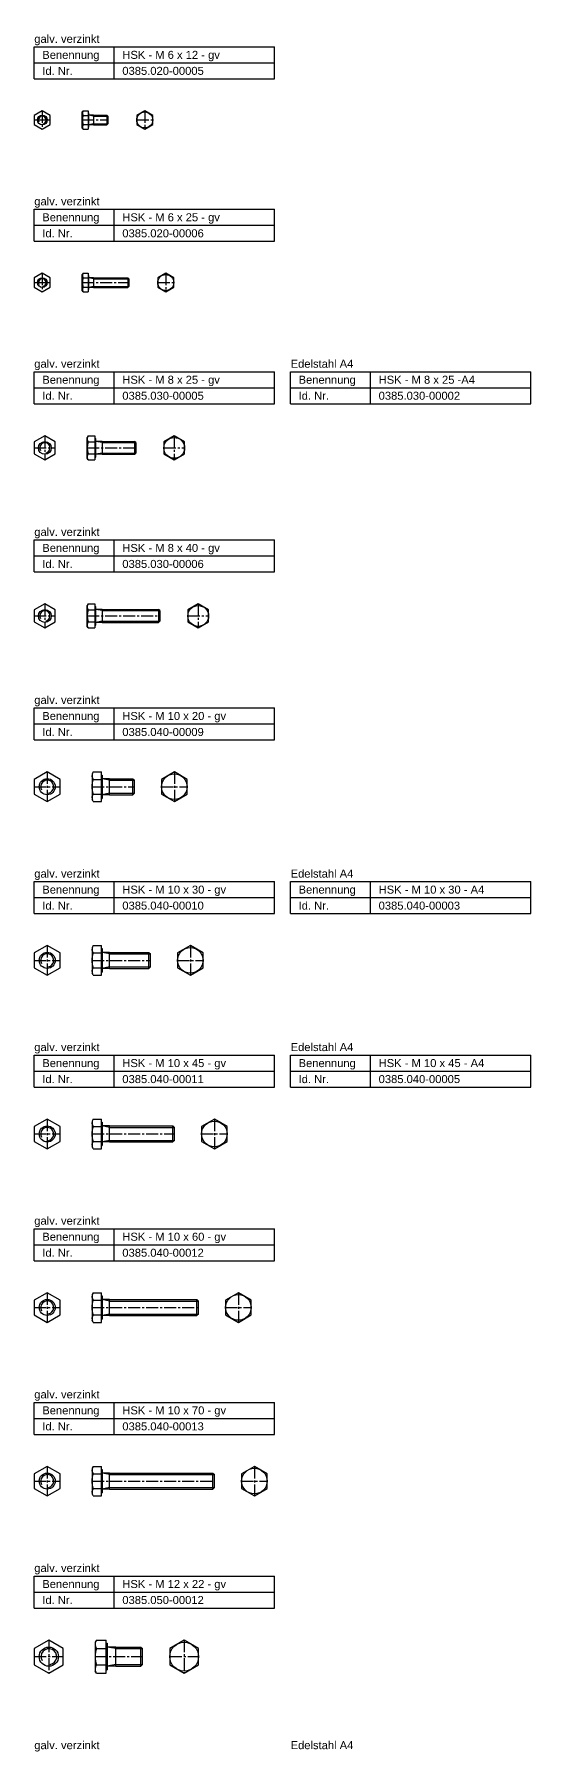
# Model space of a CAD drawing. Header units: millimetres. Extents: x -218 to 93, y 582 to 2735.
# Drawn here: x -218 to 92, y 1662 to 2735 of the extents above; entities that cross this region are included whole.
import ezdxf

# ---------------------------------------------------------------- set-up
doc = ezdxf.new("R2010")
doc.units = ezdxf.units.MM
doc.header["$LTSCALE"] = 10
doc.linetypes.add('MITTE2', pattern=[1.125, 0.75, -0.125, 0.125, -0.125])
doc.layers.add('HALFEN', color=2, linetype='CONTINUOUS')
doc.styles.add('ARIAL50', font='ARIAL.TTF', dxfattribs={"height": 5})

msp = doc.modelspace()

# ---------------------------------------------------------------- linework, layer by layer
at = {"layer": 'HALFEN'}
for p, q in [((-217.8, 2727.2), (-67.8, 2727.2)), ((-217.8, 2707.2), (-217.8, 2727.2)), ((-167.8, 2707.2), (-167.8, 2727.2)), ((-67.8, 2707.2), (-67.8, 2727.2)), ((-217.8, 2717.2), (-67.8, 2717.2)), ((-217.8, 2707.2), (-67.8, 2707.2)), ((-187.3, 2687.3), (-187.8, 2686.5)), ((-187.8, 2676.5), (-187.8, 2686.5)), ((-187.3, 2687.3), (-184.2, 2687.3)), ((-187.3, 2684.4), (-184.2, 2684.4)), ((-184.2, 2687.3), (-184.2, 2685.9)), ((-184.2, 2685.9), (-183.8, 2685.9)), ((-184.2, 2685.9), (-184.2, 2677)), ((-183.8, 2684.5), (-183.8, 2685.9)), ((-183.8, 2684.5), (-183.8, 2684.5)), ((-183.8, 2678.5), (-183.8, 2684.5)), ((-180.8, 2684.5), (-183.8, 2684.5)), ((-180.8, 2684.5), (-172.4, 2684.5)), ((-180.8, 2684.5), (-180.8, 2678.5)), ((-171.8, 2683.9), (-172.4, 2684.5)), ((-172.4, 2684.5), (-172.4, 2678.5)), ((-171.8, 2683.9), (-171.8, 2679.1)), ((-187.3, 2675.7), (-187.8, 2676.5)), ((-187.3, 2678.6), (-184.2, 2678.6)), ((-187.3, 2675.7), (-184.2, 2675.7)), ((-184.2, 2677), (-183.8, 2677)), ((-184.2, 2677), (-184.2, 2675.7)), ((-183.8, 2678.5), (-183.8, 2678.5)), ((-183.8, 2677), (-183.8, 2678.5)), ((-180.8, 2678.5), (-183.8, 2678.5)), ((-180.8, 2678.5), (-172.4, 2678.5)), ((-172.4, 2678.5), (-171.8, 2679.1)), ((-217.8, 2625.7), (-67.8, 2625.7)), ((-217.8, 2605.7), (-217.8, 2625.7)), ((-167.8, 2605.7), (-167.8, 2625.7)), ((-67.8, 2605.7), (-67.8, 2625.7)), ((-217.8, 2615.7), (-67.8, 2615.7)), ((-217.8, 2605.7), (-67.8, 2605.7)), ((-187.3, 2585.7), (-187.8, 2584.9)), ((-187.8, 2574.9), (-187.8, 2584.9)), ((-187.3, 2585.7), (-184.2, 2585.7)), ((-187.3, 2582.8), (-184.2, 2582.8)), ((-187.3, 2577), (-184.2, 2577)), ((-184.2, 2585.7), (-184.2, 2584.4)), ((-184.2, 2584.4), (-183.8, 2584.4)), ((-184.2, 2584.4), (-184.2, 2575.5)), ((-184.2, 2575.5), (-183.8, 2575.5)), ((-184.2, 2575.5), (-184.2, 2574.2)), ((-183.8, 2582.9), (-183.8, 2584.4)), ((-183.8, 2582.9), (-183.8, 2582.9)), ((-183.8, 2576.9), (-183.8, 2582.9)), ((-180.8, 2582.9), (-183.8, 2582.9)), ((-183.8, 2576.9), (-183.8, 2576.9)), ((-183.8, 2575.5), (-183.8, 2576.9)), ((-180.8, 2576.9), (-183.8, 2576.9)), ((-180.8, 2582.9), (-159.4, 2582.9)), ((-180.8, 2582.9), (-180.8, 2576.9)), ((-180.8, 2576.9), (-159.4, 2576.9)), ((-158.7, 2582.3), (-159.4, 2582.9)), ((-159.4, 2582.9), (-159.4, 2576.9)), ((-159.4, 2576.9), (-158.7, 2577.5)), ((-158.7, 2582.3), (-158.7, 2577.5)), ((-187.3, 2574.2), (-187.8, 2574.9)), ((-187.3, 2574.2), (-184.2, 2574.2)), ((-217.8, 2524.2), (-67.8, 2524.2)), ((-217.8, 2504.2), (-217.8, 2524.2)), ((-167.8, 2504.2), (-167.8, 2524.2)), ((-67.8, 2504.2), (-67.8, 2524.2)), ((-57.7, 2524.2), (92.3, 2524.2)), ((-57.7, 2504.2), (-57.7, 2524.2)), ((-7.7, 2504.2), (-7.7, 2524.2)), ((92.3, 2504.2), (92.3, 2524.2)), ((-217.8, 2514.2), (-67.8, 2514.2)), ((-57.7, 2514.2), (92.3, 2514.2)), ((-217.8, 2504.2), (-67.8, 2504.2)), ((-57.7, 2504.2), (92.3, 2504.2)), ((-184.2, 2484.2), (-184.7, 2483.1)), ((-184.7, 2470.1), (-184.7, 2483.1)), ((-184.2, 2484.2), (-180, 2484.2)), ((-184.2, 2480.4), (-180, 2480.4)), ((-180, 2484.2), (-180, 2482.5)), ((-180, 2482.5), (-180, 2470.8)), ((-180, 2482.5), (-179.4, 2482.5)), ((-179.4, 2480.6), (-179.4, 2482.5)), ((-179.4, 2472.6), (-179.4, 2480.6)), ((-175.4, 2480.6), (-179.4, 2480.6)), ((-179.4, 2480.6), (-179.4, 2480.6)), ((-175.4, 2480.6), (-155.2, 2480.6)), ((-175.4, 2480.6), (-175.4, 2472.6)), ((-154.4, 2479.9), (-155.2, 2480.6)), ((-155.2, 2480.6), (-155.2, 2472.6)), ((-154.4, 2479.9), (-154.4, 2473.4)), ((-184.2, 2469.1), (-184.7, 2470.1)), ((-184.2, 2472.9), (-180, 2472.9)), ((-184.2, 2469.1), (-180, 2469.1)), ((-180, 2470.8), (-179.4, 2470.8)), ((-180, 2470.8), (-180, 2469.1)), ((-175.4, 2472.6), (-179.4, 2472.6)), ((-179.4, 2472.6), (-179.4, 2472.6)), ((-179.4, 2470.8), (-179.4, 2472.6)), ((-175.4, 2472.6), (-155.2, 2472.6)), ((-155.2, 2472.6), (-154.4, 2473.4)), ((-217.8, 2419.1), (-67.8, 2419.1)), ((-217.8, 2399.1), (-217.8, 2419.1)), ((-167.8, 2399.1), (-167.8, 2419.1)), ((-67.8, 2399.1), (-67.8, 2419.1)), ((-217.8, 2409.1), (-67.8, 2409.1)), ((-217.8, 2399.1), (-67.8, 2399.1)), ((-184.2, 2379.1), (-184.7, 2378.1)), ((-184.7, 2365.1), (-184.7, 2378.1)), ((-184.2, 2379.1), (-180, 2379.1)), ((-184.2, 2375.4), (-180, 2375.4)), ((-180, 2379.1), (-180, 2377.4)), ((-180, 2377.4), (-180, 2365.8)), ((-180, 2377.4), (-179.4, 2377.4)), ((-179.4, 2375.6), (-179.4, 2377.4)), ((-179.4, 2367.6), (-179.4, 2375.6)), ((-179.4, 2375.6), (-179.4, 2375.6)), ((-175.4, 2375.6), (-179.4, 2375.6)), ((-175.4, 2375.6), (-140.2, 2375.6)), ((-175.4, 2375.6), (-175.4, 2367.6)), ((-140.2, 2375.6), (-140.2, 2367.6)), ((-139.4, 2374.9), (-140.2, 2375.6)), ((-139.4, 2374.9), (-139.4, 2368.4)), ((-184.2, 2364.1), (-184.7, 2365.1)), ((-184.2, 2367.9), (-180, 2367.9)), ((-184.2, 2364.1), (-180, 2364.1)), ((-180, 2365.8), (-180, 2364.1)), ((-180, 2365.8), (-179.4, 2365.8)), ((-179.4, 2365.8), (-179.4, 2367.6)), ((-179.4, 2367.6), (-179.4, 2367.6)), ((-175.4, 2367.6), (-179.4, 2367.6)), ((-175.4, 2367.6), (-140.2, 2367.6)), ((-140.2, 2367.6), (-139.4, 2368.4)), ((-217.8, 2314.1), (-67.8, 2314.1)), ((-217.8, 2294.1), (-217.8, 2314.1)), ((-167.8, 2294.1), (-167.8, 2314.1)), ((-67.8, 2294.1), (-67.8, 2314.1)), ((-217.8, 2304.1), (-67.8, 2304.1)), ((-217.8, 2294.1), (-67.8, 2294.1)), ((-181, 2274.1), (-181.7, 2272.9)), ((-181.7, 2272.9), (-181.7, 2256.9)), ((-181, 2274.1), (-175.9, 2274.1)), ((-181, 2269.5), (-175.9, 2269.5)), ((-175.9, 2272.2), (-175.9, 2274.1)), ((-175.9, 2257.6), (-175.9, 2272.2)), ((-175.9, 2272.2), (-175.3, 2272.2)), ((-175.3, 2272.2), (-175.3, 2269.9)), ((-175.3, 2269.9), (-175.3, 2259.9)), ((-170.8, 2269.9), (-175.3, 2269.9)), ((-175.3, 2269.9), (-175.3, 2269.9)), ((-170.8, 2269.9), (-156.3, 2269.9)), ((-170.8, 2259.9), (-170.8, 2269.9)), ((-156.3, 2269.9), (-155.3, 2269)), ((-156.3, 2259.9), (-156.3, 2269.9)), ((-155.3, 2260.8), (-155.3, 2269)), ((-181, 2255.6), (-181.7, 2256.9)), ((-181, 2260.3), (-175.9, 2260.3)), ((-181, 2255.6), (-175.9, 2255.6)), ((-175.9, 2257.6), (-175.3, 2257.6)), ((-175.9, 2255.6), (-175.9, 2257.6)), ((-170.8, 2259.9), (-175.3, 2259.9)), ((-175.3, 2259.9), (-175.3, 2257.6)), ((-175.3, 2259.9), (-175.3, 2259.9)), ((-170.8, 2259.9), (-156.3, 2259.9)), ((-155.3, 2260.8), (-156.3, 2259.9)), ((-217.8, 2205.6), (-67.8, 2205.6)), ((-217.8, 2185.6), (-217.8, 2205.6)), ((-167.8, 2185.6), (-167.8, 2205.6)), ((-67.8, 2185.6), (-67.8, 2205.6)), ((-57.7, 2205.6), (92.3, 2205.6)), ((-57.7, 2185.6), (-57.7, 2205.6)), ((-7.7, 2185.6), (-7.7, 2205.6)), ((92.3, 2185.6), (92.3, 2205.6)), ((-217.8, 2195.6), (-67.8, 2195.6)), ((-57.7, 2195.6), (92.3, 2195.6)), ((-217.8, 2185.6), (-67.8, 2185.6)), ((-57.7, 2185.6), (92.3, 2185.6)), ((-181, 2165.7), (-181.7, 2164.4)), ((-181.7, 2164.4), (-181.7, 2148.4)), ((-181, 2165.7), (-175.9, 2165.7)), ((-181, 2161), (-175.9, 2161)), ((-175.9, 2163.7), (-175.9, 2165.7)), ((-175.9, 2149.1), (-175.9, 2163.7)), ((-175.9, 2163.7), (-175.3, 2163.7)), ((-175.3, 2163.7), (-175.3, 2161.4)), ((-170.8, 2161.4), (-175.3, 2161.4)), ((-175.3, 2161.4), (-175.3, 2151.4)), ((-175.3, 2161.4), (-175.3, 2161.4)), ((-170.8, 2161.4), (-146.3, 2161.4)), ((-170.8, 2151.4), (-170.8, 2161.4)), ((-146.3, 2151.4), (-146.3, 2161.4)), ((-146.3, 2161.4), (-145.3, 2160.5)), ((-145.3, 2152.3), (-145.3, 2160.5)), ((-181, 2147.2), (-181.7, 2148.4)), ((-181, 2151.8), (-175.9, 2151.8)), ((-181, 2147.2), (-175.9, 2147.2)), ((-175.9, 2149.1), (-175.3, 2149.1)), ((-175.9, 2147.2), (-175.9, 2149.1)), ((-170.8, 2151.4), (-175.3, 2151.4)), ((-175.3, 2151.4), (-175.3, 2149.1)), ((-175.3, 2151.4), (-175.3, 2151.4)), ((-170.8, 2151.4), (-146.3, 2151.4)), ((-145.3, 2152.3), (-146.3, 2151.4)), ((-217.8, 2097.2), (-67.8, 2097.2)), ((-217.8, 2077.2), (-217.8, 2097.2)), ((-167.8, 2077.2), (-167.8, 2097.2)), ((-67.8, 2077.2), (-67.8, 2097.2)), ((-57.7, 2097.2), (92.3, 2097.2)), ((-57.7, 2077.2), (-57.7, 2097.2)), ((-7.7, 2077.2), (-7.7, 2097.2)), ((92.3, 2077.2), (92.3, 2097.2)), ((-217.8, 2087.2), (-67.8, 2087.2)), ((-57.7, 2087.2), (92.3, 2087.2)), ((-217.8, 2077.2), (-67.8, 2077.2)), ((-57.7, 2077.2), (92.3, 2077.2)), ((-181, 2057.2), (-181.7, 2055.9)), ((-181.7, 2055.9), (-181.7, 2039.9)), ((-181, 2057.2), (-175.9, 2057.2)), ((-181, 2052.6), (-175.9, 2052.6)), ((-175.9, 2055.2), (-175.9, 2057.2)), ((-175.9, 2040.6), (-175.9, 2055.2)), ((-175.9, 2055.2), (-175.3, 2055.2)), ((-175.3, 2055.2), (-175.3, 2052.9)), ((-170.8, 2052.9), (-175.3, 2052.9)), ((-175.3, 2052.9), (-175.3, 2052.9)), ((-175.3, 2052.9), (-175.3, 2042.9)), ((-170.8, 2052.9), (-131.3, 2052.9)), ((-170.8, 2042.9), (-170.8, 2052.9)), ((-131.3, 2042.9), (-131.3, 2052.9)), ((-131.3, 2052.9), (-130.3, 2052)), ((-130.3, 2043.9), (-130.3, 2052)), ((-181, 2038.7), (-181.7, 2039.9)), ((-181, 2043.3), (-175.9, 2043.3)), ((-175.9, 2038.7), (-175.9, 2040.6)), ((-175.9, 2040.6), (-175.3, 2040.6)), ((-170.8, 2042.9), (-175.3, 2042.9)), ((-175.3, 2042.9), (-175.3, 2042.9)), ((-175.3, 2042.9), (-175.3, 2040.6)), ((-170.8, 2042.9), (-131.3, 2042.9)), ((-130.3, 2043.9), (-131.3, 2042.9)), ((-181, 2038.7), (-175.9, 2038.7)), ((-217.8, 1988.7), (-67.8, 1988.7)), ((-217.8, 1968.7), (-217.8, 1988.7)), ((-167.8, 1968.7), (-167.8, 1988.7)), ((-67.8, 1968.7), (-67.8, 1988.7)), ((-217.8, 1978.7), (-67.8, 1978.7)), ((-217.8, 1968.7), (-67.8, 1968.7)), ((-181, 1948.7), (-181.7, 1947.5)), ((-181.7, 1947.5), (-181.7, 1931.5)), ((-181, 1948.7), (-175.9, 1948.7)), ((-181, 1944.1), (-175.9, 1944.1)), ((-175.9, 1946.8), (-175.9, 1948.7)), ((-175.9, 1946.8), (-175.3, 1946.8)), ((-175.9, 1932.1), (-175.9, 1946.8)), ((-175.3, 1946.8), (-175.3, 1944.5)), ((-170.8, 1944.5), (-175.3, 1944.5)), ((-175.3, 1944.5), (-175.3, 1934.5)), ((-175.3, 1944.5), (-175.3, 1944.5)), ((-170.8, 1944.5), (-116.3, 1944.5)), ((-170.8, 1934.5), (-170.8, 1944.5)), ((-116.3, 1944.5), (-115.3, 1943.5)), ((-116.3, 1934.5), (-116.3, 1944.5)), ((-115.3, 1935.4), (-115.3, 1943.5)), ((-181, 1934.8), (-175.9, 1934.8)), ((-175.9, 1932.1), (-175.3, 1932.1)), ((-175.9, 1930.2), (-175.9, 1932.1)), ((-170.8, 1934.5), (-175.3, 1934.5)), ((-175.3, 1934.5), (-175.3, 1932.1)), ((-175.3, 1934.5), (-175.3, 1934.5)), ((-170.8, 1934.5), (-116.3, 1934.5)), ((-115.3, 1935.4), (-116.3, 1934.5)), ((-181, 1930.2), (-181.7, 1931.5)), ((-181, 1930.2), (-175.9, 1930.2)), ((-217.8, 1880.2), (-67.8, 1880.2)), ((-217.8, 1860.2), (-217.8, 1880.2)), ((-167.8, 1860.2), (-167.8, 1880.2)), ((-67.8, 1860.2), (-67.8, 1880.2)), ((-217.8, 1870.2), (-67.8, 1870.2)), ((-217.8, 1860.2), (-67.8, 1860.2)), ((-181, 1840.2), (-181.7, 1839)), ((-181.7, 1839), (-181.7, 1823)), ((-181, 1840.2), (-175.9, 1840.2)), ((-181, 1835.6), (-175.9, 1835.6)), ((-175.9, 1838.3), (-175.9, 1840.2)), ((-175.9, 1838.3), (-175.3, 1838.3)), ((-175.9, 1823.7), (-175.9, 1838.3)), ((-175.3, 1838.3), (-175.3, 1836)), ((-170.8, 1836), (-175.3, 1836)), ((-175.3, 1836), (-175.3, 1826)), ((-175.3, 1836), (-175.3, 1836)), ((-170.8, 1836), (-106.3, 1836)), ((-170.8, 1826), (-170.8, 1836)), ((-106.3, 1836), (-105.3, 1835.1)), ((-106.3, 1826), (-106.3, 1836)), ((-105.3, 1826.9), (-105.3, 1835.1)), ((-181, 1826.4), (-175.9, 1826.4)), ((-170.8, 1826), (-175.3, 1826)), ((-175.3, 1826), (-175.3, 1823.7)), ((-175.3, 1826), (-175.3, 1826)), ((-170.8, 1826), (-106.3, 1826)), ((-105.3, 1826.9), (-106.3, 1826)), ((-181, 1821.7), (-181.7, 1823)), ((-181, 1821.7), (-175.9, 1821.7)), ((-175.9, 1823.7), (-175.3, 1823.7)), ((-175.9, 1821.7), (-175.9, 1823.7)), ((-217.8, 1771.7), (-67.8, 1771.7)), ((-217.8, 1751.7), (-217.8, 1771.7)), ((-167.8, 1751.7), (-167.8, 1771.7)), ((-67.8, 1751.7), (-67.8, 1771.7)), ((-217.8, 1761.7), (-67.8, 1761.7)), ((-217.8, 1751.7), (-67.8, 1751.7)), ((-178.9, 1731.7), (-179.7, 1730.3)), ((-179.7, 1730.3), (-179.7, 1712.3)), ((-178.9, 1731.7), (-172.8, 1731.7)), ((-172.8, 1729.7), (-172.8, 1731.7)), ((-172.8, 1713), (-172.8, 1729.7)), ((-172.8, 1729.7), (-172.2, 1729.7)), ((-172.2, 1729.7), (-172.2, 1727.3)), ((-178.9, 1726.5), (-172.8, 1726.5)), ((-166.9, 1727.3), (-172.2, 1727.3)), ((-172.2, 1727.3), (-172.2, 1727.3)), ((-172.2, 1727.3), (-172.2, 1715.3)), ((-166.9, 1727.3), (-151.3, 1727.3)), ((-166.9, 1715.3), (-166.9, 1727.3)), ((-151.3, 1715.3), (-151.3, 1727.3)), ((-151.3, 1727.3), (-150.2, 1726.3)), ((-150.2, 1716.4), (-150.2, 1726.3)), ((-178.9, 1711), (-179.7, 1712.3)), ((-178.9, 1716.1), (-172.8, 1716.1)), ((-178.9, 1711), (-172.8, 1711)), ((-172.8, 1711), (-172.8, 1713)), ((-172.8, 1713), (-172.2, 1713)), ((-166.9, 1715.3), (-172.2, 1715.3)), ((-172.2, 1715.3), (-172.2, 1713)), ((-172.2, 1715.3), (-172.2, 1715.3)), ((-166.9, 1715.3), (-151.3, 1715.3)), ((-150.2, 1716.4), (-151.3, 1715.3))]:
    msp.add_line(p, q, dxfattribs=at)
at = {"layer": 'HALFEN', "color": 1, "linetype": 'MITTE2'}
for p, q in [((-212.8, 2687.2), (-212.8, 2675.7)), ((-148.8, 2687.2), (-148.8, 2675.7)), ((-217.8, 2681.5), (-207.8, 2681.5)), ((-187.8, 2681.5), (-171.8, 2681.5)), ((-153.7, 2681.5), (-143.8, 2681.5)), ((-217.8, 2579.9), (-207.8, 2579.9)), ((-212.8, 2585.7), (-212.8, 2574.2)), ((-187.8, 2579.9), (-158.7, 2579.9)), ((-140.7, 2579.9), (-130.7, 2579.9)), ((-135.7, 2585.7), (-135.7, 2574.2)), ((-211.2, 2484.2), (-211.2, 2469.1)), ((-130.4, 2484.2), (-130.4, 2469.1)), ((-217.8, 2476.6), (-204.7, 2476.6)), ((-184.7, 2476.6), (-154.4, 2476.6)), ((-136.9, 2476.6), (-123.9, 2476.6)), ((-217.8, 2371.6), (-204.7, 2371.6)), ((-211.2, 2379.1), (-211.2, 2364.1)), ((-184.7, 2371.6), (-139.4, 2371.6)), ((-121.9, 2371.6), (-108.9, 2371.6)), ((-115.4, 2379.1), (-115.4, 2364.1)), ((-217.8, 2264.9), (-201.7, 2264.9)), ((-209.7, 2274.1), (-209.7, 2255.7)), ((-181.7, 2264.9), (-155.3, 2264.9)), ((-138.3, 2264.9), (-122.3, 2264.9)), ((-130.3, 2274.1), (-130.3, 2255.7)), ((-209.7, 2165.6), (-209.7, 2147.2)), ((-120.3, 2165.6), (-120.3, 2147.2)), ((-217.8, 2156.4), (-201.7, 2156.4)), ((-181.7, 2156.4), (-145.3, 2156.4)), ((-128.3, 2156.4), (-112.3, 2156.4)), ((-209.7, 2057.2), (-209.7, 2038.7)), ((-105.3, 2057.2), (-105.3, 2038.7)), ((-217.8, 2047.9), (-201.7, 2047.9)), ((-181.7, 2047.9), (-130.3, 2047.9)), ((-113.3, 2047.9), (-97.3, 2047.9)), ((-209.7, 1948.7), (-209.7, 1930.2)), ((-90.3, 1948.7), (-90.3, 1930.2)), ((-217.8, 1939.5), (-201.7, 1939.5)), ((-181.7, 1939.5), (-115.3, 1939.5)), ((-98.3, 1939.5), (-82.3, 1939.5)), ((-209.7, 1840.2), (-209.7, 1821.7)), ((-80.3, 1840.2), (-80.3, 1821.7)), ((-217.8, 1831), (-201.7, 1831)), ((-181.7, 1831), (-105.3, 1831)), ((-88.3, 1831), (-72.3, 1831)), ((-208.7, 1731.7), (-208.7, 1711)), ((-124.2, 1731.7), (-124.2, 1711)), ((-217.8, 1721.3), (-199.7, 1721.3)), ((-179.7, 1721.3), (-150.2, 1721.3)), ((-133.2, 1721.3), (-115.2, 1721.3))]:
    msp.add_line(p, q, dxfattribs=at)
at = {"layer": 'HALFEN', "color": 1}
for p, q in [((-180.8, 2683.9), (-183.8, 2684.5)), ((-180.8, 2683.9), (-171.8, 2683.9)), ((-180.8, 2679.1), (-183.8, 2678.5)), ((-180.8, 2679.1), (-171.8, 2679.1)), ((-180.8, 2582.3), (-183.8, 2582.9)), ((-180.8, 2577.5), (-183.8, 2576.9)), ((-180.8, 2582.3), (-158.7, 2582.3)), ((-180.8, 2577.5), (-158.7, 2577.5)), ((-175.4, 2479.9), (-179.4, 2480.6)), ((-175.4, 2479.9), (-154.4, 2479.9)), ((-175.4, 2473.4), (-179.4, 2472.6)), ((-175.4, 2473.4), (-154.4, 2473.4)), ((-175.4, 2374.9), (-179.4, 2375.6)), ((-175.4, 2374.9), (-139.4, 2374.9)), ((-175.4, 2368.4), (-179.4, 2367.6)), ((-175.4, 2368.4), (-139.4, 2368.4)), ((-170.8, 2269), (-175.3, 2269.9)), ((-170.8, 2269), (-155.3, 2269)), ((-170.8, 2260.8), (-175.3, 2259.9)), ((-170.8, 2260.8), (-155.3, 2260.8)), ((-170.8, 2160.5), (-175.3, 2161.4)), ((-170.8, 2160.5), (-145.3, 2160.5)), ((-170.8, 2152.3), (-175.3, 2151.4)), ((-170.8, 2152.3), (-145.3, 2152.3)), ((-170.8, 2052), (-175.3, 2052.9)), ((-170.8, 2052), (-130.3, 2052)), ((-170.8, 2043.9), (-175.3, 2042.9)), ((-170.8, 2043.9), (-130.3, 2043.9)), ((-170.8, 1943.5), (-175.3, 1944.5)), ((-170.8, 1943.5), (-115.3, 1943.5)), ((-170.8, 1935.4), (-175.3, 1934.5)), ((-170.8, 1935.4), (-115.3, 1935.4)), ((-170.8, 1835.1), (-175.3, 1836)), ((-170.8, 1835.1), (-105.3, 1835.1)), ((-170.8, 1826.9), (-175.3, 1826)), ((-170.8, 1826.9), (-105.3, 1826.9)), ((-166.9, 1726.3), (-172.2, 1727.3)), ((-166.9, 1726.3), (-150.2, 1726.3)), ((-166.9, 1716.4), (-172.2, 1715.3)), ((-166.9, 1716.4), (-150.2, 1716.4))]:
    msp.add_line(p, q, dxfattribs=at)
at = {"layer": 'HALFEN'}
for points in [[(-217.8, 2678.6), (-212.8, 2675.7), (-207.8, 2678.6), (-207.8, 2684.4), (-212.8, 2687.2), (-217.8, 2684.4)], [(-153.7, 2678.6), (-148.8, 2675.7), (-143.8, 2678.6), (-143.8, 2684.4), (-148.8, 2687.2), (-153.7, 2684.4)], [(-217.8, 2577), (-212.8, 2574.2), (-207.8, 2577), (-207.8, 2582.8), (-212.8, 2585.7), (-217.8, 2582.8)], [(-140.7, 2577), (-135.7, 2574.2), (-130.7, 2577), (-130.7, 2582.8), (-135.7, 2585.7), (-140.7, 2582.8)], [(-217.8, 2472.9), (-211.2, 2469.1), (-204.7, 2472.9), (-204.7, 2480.4), (-211.2, 2484.2), (-217.8, 2480.4)], [(-136.9, 2472.9), (-130.4, 2469.1), (-123.9, 2472.9), (-123.9, 2480.4), (-130.4, 2484.2), (-136.9, 2480.4)], [(-217.8, 2367.9), (-211.2, 2364.1), (-204.7, 2367.9), (-204.7, 2375.4), (-211.2, 2379.1), (-217.8, 2375.4)], [(-121.9, 2367.9), (-115.4, 2364.1), (-108.9, 2367.9), (-108.9, 2375.4), (-115.4, 2379.1), (-121.9, 2375.4)], [(-217.8, 2260.3), (-209.7, 2255.7), (-201.7, 2260.3), (-201.7, 2269.5), (-209.7, 2274.1), (-217.8, 2269.5)], [(-138.3, 2260.3), (-130.3, 2255.7), (-122.3, 2260.3), (-122.3, 2269.5), (-130.3, 2274.1), (-138.3, 2269.5)], [(-217.8, 2151.8), (-209.7, 2147.2), (-201.7, 2151.8), (-201.7, 2161), (-209.7, 2165.6), (-217.8, 2161)], [(-128.3, 2151.8), (-120.3, 2147.2), (-112.3, 2151.8), (-112.3, 2161), (-120.3, 2165.6), (-128.3, 2161)], [(-217.8, 2043.3), (-209.7, 2038.7), (-201.7, 2043.3), (-201.7, 2052.6), (-209.7, 2057.2), (-217.8, 2052.6)], [(-113.3, 2043.3), (-105.3, 2038.7), (-97.3, 2043.3), (-97.3, 2052.6), (-105.3, 2057.2), (-113.3, 2052.6)], [(-217.8, 1934.8), (-209.7, 1930.2), (-201.7, 1934.8), (-201.7, 1944.1), (-209.7, 1948.7), (-217.8, 1944.1)], [(-98.3, 1934.8), (-90.3, 1930.2), (-82.3, 1934.8), (-82.3, 1944.1), (-90.3, 1948.7), (-98.3, 1944.1)], [(-217.8, 1826.4), (-209.7, 1821.7), (-201.7, 1826.4), (-201.7, 1835.6), (-209.7, 1840.2), (-217.8, 1835.6)], [(-88.3, 1826.4), (-80.3, 1821.7), (-72.3, 1826.4), (-72.3, 1835.6), (-80.3, 1840.2), (-88.3, 1835.6)], [(-217.8, 1716.2), (-208.7, 1711), (-199.7, 1716.2), (-199.7, 1726.5), (-208.7, 1731.7), (-217.8, 1726.5)], [(-133.2, 1716.2), (-124.2, 1711), (-115.2, 1716.2), (-115.2, 1726.5), (-124.2, 1731.7), (-133.2, 1726.5)]]:
    msp.add_lwpolyline(points, close=True, dxfattribs=at)
for centre, radius in [((-212.8, 2681.5), 3), ((-148.8, 2681.5), 5), ((-212.8, 2579.9), 3), ((-135.7, 2579.9), 5), ((-211.2, 2476.6), 4), ((-130.4, 2476.6), 6.5), ((-211.2, 2371.6), 4), ((-115.4, 2371.6), 6.5), ((-209.7, 2264.9), 5), ((-130.3, 2264.9), 8), ((-209.7, 2156.4), 5), ((-120.3, 2156.4), 8), ((-209.7, 2047.9), 5), ((-105.3, 2047.9), 8), ((-209.7, 1939.5), 5), ((-90.3, 1939.5), 8), ((-209.7, 1831), 5), ((-80.3, 1831), 8), ((-124.2, 1721.3), 9), ((-208.7, 1721.3), 6)]:
    msp.add_circle(centre, radius, dxfattribs=at)
at = {"layer": 'HALFEN', "color": 1}
for centre, radius in [((-212.8, 2681.5), 2.39), ((-212.8, 2579.9), 2.39), ((-211.2, 2476.6), 3.23), ((-211.2, 2371.6), 3.23), ((-209.7, 2264.9), 4.08), ((-209.7, 2156.4), 4.08), ((-209.7, 2047.9), 4.08), ((-209.7, 1939.5), 4.08), ((-209.7, 1831), 4.08), ((-208.7, 1721.3), 4.93)]:
    msp.add_arc(centre, radius, 280, 210, dxfattribs=at)
at = {"layer": 'HALFEN'}
for centre, radius, start, end in [((-185.2, 2685.8), 2.55, 154.4469, 214.4469), ((-178.2, 2681.5), 9.55, 162.3875, 197.6125), ((-185.2, 2677.1), 2.55, 145.5531, 205.5531), ((-185.2, 2584.3), 2.55, 154.4469, 214.4469), ((-185.2, 2575.6), 2.55, 145.5531, 205.5531), ((-178.2, 2579.9), 9.55, 162.3875, 197.6125), ((-181.4, 2482.3), 3.32, 154.4469, 214.4469), ((-172.3, 2476.6), 12.4, 162.3875, 197.6125), ((-181.4, 2471), 3.32, 145.5531, 205.5531), ((-181.4, 2377.3), 3.32, 154.4469, 214.4469), ((-172.3, 2371.6), 12.4, 162.3875, 197.6125), ((-181.4, 2366), 3.32, 145.5531, 205.5531), ((-177.7, 2271.8), 4.08, 154.4469, 214.4469), ((-166.5, 2264.9), 15.3, 162.3875, 197.6125), ((-177.7, 2258), 4.08, 145.5531, 205.5531), ((-177.7, 2163.3), 4.08, 154.4469, 214.4469), ((-166.5, 2156.4), 15.3, 162.3875, 197.6125), ((-177.7, 2149.5), 4.08, 145.5531, 205.5531), ((-177.7, 2054.9), 4.08, 154.4469, 214.4469), ((-166.5, 2047.9), 15.3, 162.3875, 197.6125), ((-177.7, 2041), 4.08, 145.5531, 205.5531), ((-177.7, 1946.4), 4.08, 154.4469, 214.4469), ((-166.5, 1939.5), 15.3, 162.3875, 197.6125), ((-177.7, 1932.5), 4.08, 145.5531, 205.5531), ((-177.7, 1837.9), 4.08, 154.4469, 214.4469), ((-166.5, 1831), 15.3, 162.3875, 197.6125), ((-177.7, 1824), 4.08, 145.5531, 205.5531), ((-175.2, 1729.1), 4.59, 154.4469, 214.4469), ((-162.6, 1721.3), 17.2, 162.3875, 197.6125), ((-175.2, 1713.5), 4.59, 145.5531, 205.5531)]:
    msp.add_arc(centre, radius, start, end, dxfattribs=at)

# ---------------------------------------------------------------- texts
at = {"layer": 'HALFEN', "style": 'ARIAL50'}
for s, p in [('galv. verzinkt', (-217.8, 2729.7)), ('Benennung', (-212.8, 2719.7)), ('Id. Nr.', (-212.8, 2709.7)), ('HSK - M 6 x 12 - gv', (-162.8, 2719.7)), ('0385.020-00005', (-162.8, 2709.7)), ('galv. verzinkt', (-217.8, 2628.2)), ('Benennung', (-212.8, 2618.2)), ('HSK - M 6 x 25 - gv', (-162.8, 2618.2)), ('Id. Nr.', (-212.8, 2608.2)), ('0385.020-00006', (-162.8, 2608.2)), ('galv. verzinkt', (-217.8, 2526.7)), ('HSK - M 8 x 25 - gv', (-162.8, 2516.7)), ('Edelstahl A4', (-57.7, 2526.7)), ('HSK - M 8 x 25 -A4', (-2.7, 2516.7)), ('Benennung', (-212.8, 2516.7)), ('Id. Nr.', (-212.8, 2506.7)), ('0385.030-00005', (-162.8, 2506.7)), ('Benennung', (-52.7, 2516.7)), ('Id. Nr.', (-52.7, 2506.7)), ('0385.030-00002', (-2.7, 2506.7)), ('galv. verzinkt', (-217.8, 2421.6)), ('Benennung', (-212.8, 2411.6)), ('HSK - M 8 x 40 - gv', (-162.8, 2411.6)), ('Id. Nr.', (-212.8, 2401.6)), ('0385.030-00006', (-162.8, 2401.6)), ('galv. verzinkt', (-217.8, 2316.6)), ('Benennung', (-212.8, 2306.6)), ('HSK - M 10 x 20 - gv', (-162.8, 2306.6)), ('Id. Nr.', (-212.8, 2296.6)), ('0385.040-00009', (-162.8, 2296.6)), ('galv. verzinkt', (-217.8, 2208.1)), ('Edelstahl A4', (-57.7, 2208.1)), ('Benennung', (-212.8, 2198.1)), ('HSK - M 10 x 30 - gv', (-162.8, 2198.1)), ('Benennung', (-52.7, 2198.1)), ('HSK - M 10 x 30 - A4', (-2.7, 2198.1)), ('Id. Nr.', (-212.8, 2188.1)), ('0385.040-00010', (-162.8, 2188.1)), ('Id. Nr.', (-52.7, 2188.1)), ('0385.040-00003', (-2.7, 2188.1)), ('galv. verzinkt', (-217.8, 2099.7)), ('Edelstahl A4', (-57.7, 2099.7)), ('Benennung', (-212.8, 2089.7)), ('HSK - M 10 x 45 - gv', (-162.8, 2089.7)), ('Benennung', (-52.7, 2089.7)), ('HSK - M 10 x 45 - A4', (-2.7, 2089.7)), ('Id. Nr.', (-212.8, 2079.7)), ('0385.040-00011', (-162.8, 2079.7)), ('Id. Nr.', (-52.7, 2079.7)), ('0385.040-00005', (-2.7, 2079.7)), ('galv. verzinkt', (-217.8, 1991.2)), ('Benennung', (-212.8, 1981.2)), ('HSK - M 10 x 60 - gv', (-162.8, 1981.2)), ('Id. Nr.', (-212.8, 1971.2)), ('0385.040-00012', (-162.8, 1971.2)), ('galv. verzinkt', (-217.8, 1882.7)), ('Benennung', (-212.8, 1872.7)), ('Id. Nr.', (-212.8, 1862.7)), ('0385.040-00013', (-162.8, 1862.7)), ('HSK - M 10 x 70 - gv', (-162.8, 1872.7)), ('galv. verzinkt', (-217.8, 1774.2)), ('Benennung', (-212.8, 1764.2)), ('HSK - M 12 x 22 - gv', (-162.8, 1764.2)), ('Id. Nr.', (-212.8, 1754.2)), ('0385.050-00012', (-162.8, 1754.2)), ('galv. verzinkt', (-217.8, 1663.5)), ('Edelstahl A4', (-57.7, 1663.5))]:
    msp.add_text(s, height=5, dxfattribs=at).set_placement(p)

doc.saveas('drawing.dxf')
